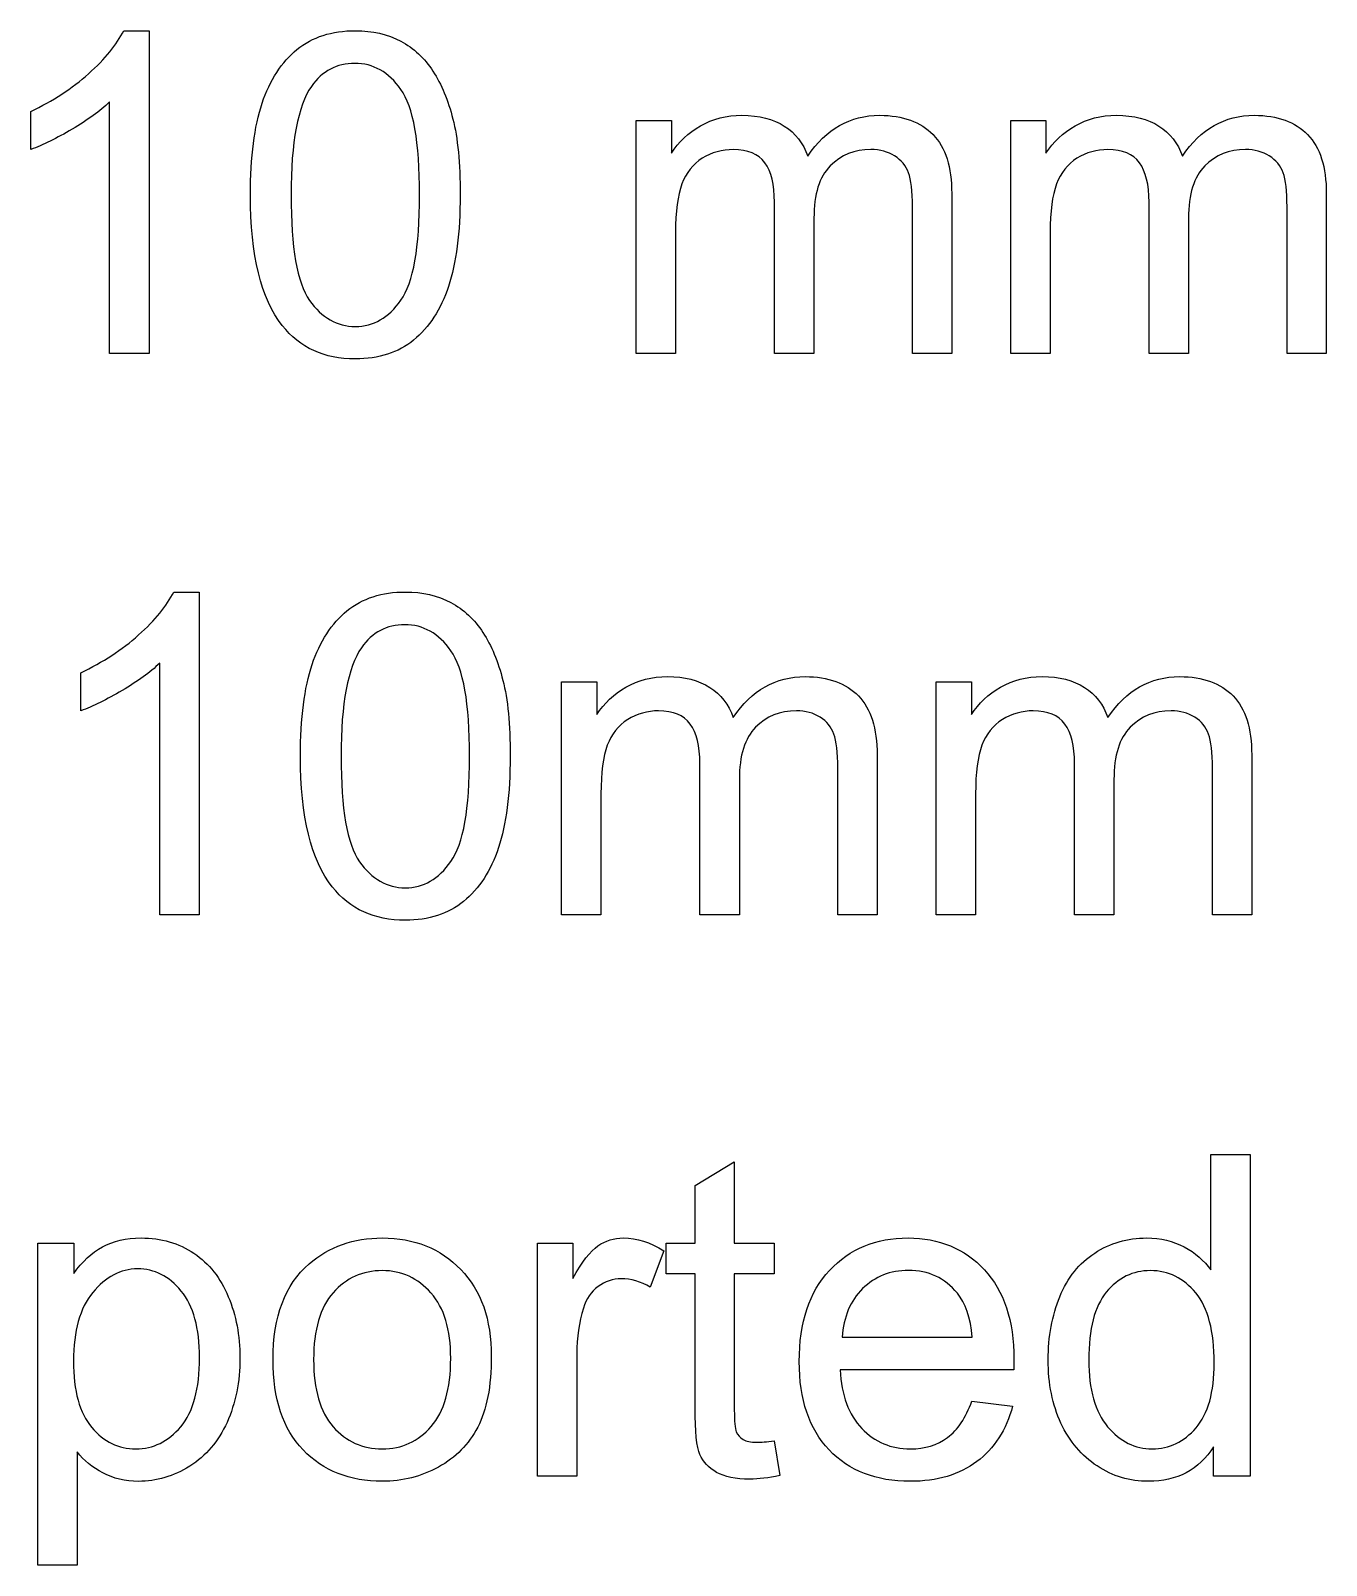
# Model space of a CAD drawing. Extents: x 33 to 401, y 28 to 278.
# Drawn here: x 183.94 to 196.15, y 28.4 to 42.87 of the extents above; entities that cross this region are included whole.
import ezdxf

# ---------------------------------------------------------------- set-up
doc = ezdxf.new("R2010")
doc.units = 0
doc.layers.add('Layer_1', color=7, linetype='CONTINUOUS')

msp = doc.modelspace()

# ---------------------------------------------------------------- linework, layer by layer
at = {"layer": 'Layer_1', "color": 7}
for p, q in [((184.8129, 42.868), (185.05268, 42.868)), ((185.05268, 42.868), (185.05268, 39.82529)), ((183.93647, 41.74765), (183.93647, 42.10732)), ((184.68061, 39.82529), (184.68061, 42.1962)), ((189.64155, 39.82529), (189.64155, 42.0205)), ((189.64155, 42.0205), (189.97434, 42.0205)), ((189.97434, 42.0205), (189.97434, 41.71251)), ((193.17208, 39.82529), (193.17208, 42.0205)), ((193.17208, 42.0205), (193.50488, 42.0205)), ((193.50488, 42.0205), (193.50488, 41.71251)), ((186.00764, 41.31979), (186.00766, 41.31977)), ((186.39007, 41.31977), (186.39007, 41.31977)), ((190.94587, 39.82523), (190.94587, 41.2515)), ((192.61604, 41.33215), (192.61604, 39.82527)), ((194.47639, 39.82523), (194.47639, 41.2515)), ((196.14658, 41.33215), (196.14658, 39.82527)), ((191.31794, 41.1006), (191.31794, 39.82523)), ((192.24604, 39.82527), (192.24604, 41.20813)), ((194.84846, 41.1006), (194.84846, 39.82523)), ((195.77657, 39.82527), (195.77657, 41.20813)), ((190.01362, 40.96416), (190.01362, 39.82521)), ((193.54415, 40.96416), (193.54415, 39.82521)), ((185.05268, 39.82529), (184.68061, 39.82529)), ((190.01362, 39.82521), (189.64155, 39.82529)), ((191.31794, 39.82523), (190.94587, 39.82523)), ((192.61604, 39.82527), (192.24604, 39.82527)), ((193.54415, 39.82521), (193.17208, 39.82529)), ((194.84846, 39.82523), (194.47639, 39.82523)), ((196.14658, 39.82527), (195.77657, 39.82527)), ((185.28419, 37.57633), (185.52397, 37.57633)), ((185.52397, 37.57633), (185.52397, 34.53362)), ((185.1519, 34.53362), (185.1519, 36.90454)), ((184.40776, 36.45598), (184.40776, 36.81565)), ((188.93875, 34.53362), (188.93875, 36.72884)), ((188.93875, 36.72884), (189.27154, 36.72884)), ((189.27154, 36.72884), (189.27154, 36.42084)), ((192.46928, 34.53362), (192.46928, 36.72884)), ((192.46928, 36.72884), (192.80208, 36.72884)), ((192.80208, 36.72884), (192.80208, 36.42084)), ((186.47893, 36.02812), (186.47895, 36.0281)), ((186.86135, 36.0281), (186.86135, 36.0281)), ((191.91324, 36.0405), (191.91324, 34.53361)), ((195.44378, 36.0405), (195.44378, 34.53361)), ((190.24307, 34.53357), (190.24307, 35.95984)), ((191.54324, 34.53361), (191.54324, 35.91647)), ((193.77359, 34.53357), (193.77359, 35.95984)), ((195.07377, 34.53361), (195.07377, 35.91647)), ((190.61514, 35.80894), (190.61514, 34.53357)), ((194.14566, 35.80894), (194.14566, 34.53357)), ((189.31082, 35.6725), (189.31082, 34.53355)), ((192.84135, 35.6725), (192.84135, 34.53355)), ((185.52397, 34.53362), (185.1519, 34.53362)), ((189.31082, 34.53355), (188.93875, 34.53362)), ((190.61514, 34.53357), (190.24307, 34.53357)), ((191.91324, 34.53361), (191.54324, 34.53361)), ((192.84135, 34.53355), (192.46928, 34.53362)), ((194.14566, 34.53357), (193.77359, 34.53357)), ((195.44378, 34.53361), (195.07377, 34.53361)), ((195.0593, 31.18504), (195.0593, 32.27231)), ((195.0593, 32.27231), (195.42931, 32.27231)), ((195.42931, 32.27231), (195.42931, 29.242)), ((190.19752, 31.9808), (190.56752, 32.20405)), ((190.56752, 32.20405), (190.56752, 31.43717)), ((190.19752, 31.43717), (190.19752, 31.9808)), ((184.00261, 28.40066), (184.00261, 31.43717)), ((184.00261, 31.43717), (184.34161, 31.43717)), ((184.34161, 31.43717), (184.34161, 31.15191)), ((188.71137, 29.24195), (188.71137, 31.43717)), ((188.71137, 31.43717), (189.04623, 31.43717)), ((189.04623, 31.43717), (189.04623, 31.10437)), ((189.92466, 31.14778), (189.92466, 31.43717)), ((189.92466, 31.43717), (190.19752, 31.43717)), ((190.56752, 31.43717), (190.94166, 31.43717)), ((190.94166, 31.43717), (190.94166, 31.14778)), ((189.90406, 31.36687), (189.77591, 31.02167)), ((190.19752, 31.14778), (189.92466, 31.14778)), ((190.19752, 29.88481), (190.19752, 31.14778)), ((190.94166, 31.14778), (190.56752, 31.14778)), ((190.56752, 31.14778), (190.56752, 29.86414)), ((191.58458, 30.5504), (192.81035, 30.5504)), ((191.58458, 30.5504), (191.58458, 30.5504)), ((189.08345, 30.39122), (189.08345, 29.24193)), ((184.33955, 30.32716), (184.33955, 30.32716)), ((186.22057, 30.33956), (186.22057, 30.33956)), ((186.60297, 30.33956), (186.60297, 30.33956)), ((193.20109, 30.24454), (191.56398, 30.24454)), ((193.90795, 30.33749), (193.90795, 30.33749)), ((192.80628, 29.94895), (192.80621, 29.94889)), ((192.80621, 29.94889), (193.19068, 29.90139)), ((190.94168, 29.5748), (190.94173, 29.57475)), ((190.94173, 29.57475), (190.99543, 29.24609)), ((195.08411, 29.24195), (195.08411, 29.51894)), ((184.37469, 29.46933), (184.37469, 28.40066)), ((189.08345, 29.24193), (188.71137, 29.24195)), ((195.42931, 29.242), (195.08411, 29.24195)), ((184.37469, 28.40066), (184.00261, 28.40066))]:
    msp.add_line(p, q, dxfattribs=at)
for points in [[(184.48217, 42.46285), (184.63789, 42.60203), (184.748133, 42.73708), (184.8129, 42.868)], [(186.44588, 42.69023), (186.591947, 42.808743), (186.775223, 42.868), (186.99571, 42.868)], [(186.99571, 42.868), (187.158323, 42.868), (187.30095, 42.834933), (187.42359, 42.7688)], [(186.11721, 42.1838), (186.19163, 42.402907), (186.301187, 42.571717), (186.44588, 42.69023)], [(187.42359, 42.7688), (187.546237, 42.704), (187.647523, 42.609603), (187.72745, 42.48561)], [(186.99158, 42.56), (186.8207, 42.56), (186.684273, 42.487653), (186.5823, 42.34296)], [(187.42566, 42.31402), (187.309907, 42.478007), (187.165213, 42.56), (186.99158, 42.56)], [(183.93647, 42.10732), (184.14455, 42.20516), (184.32645, 42.32367), (184.48217, 42.46285)], [(187.72745, 42.48561), (187.807377, 42.362963), (187.870077, 42.212757), (187.91555, 42.03499)], [(186.5823, 42.34296), (186.454147, 42.158307), (186.39007, 41.817243), (186.39007, 41.31977)], [(187.60136, 41.31977), (187.60136, 41.818617), (187.542793, 42.150033), (187.42566, 42.31402)], [(184.68061, 42.1962), (184.591037, 42.11076), (184.473213, 42.025323), (184.32714, 41.93989)], [(186.00766, 41.31977), (186.00766, 41.678057), (186.044177, 41.966067), (186.11721, 42.1838)], [(187.91555, 42.03499), (187.961017, 41.858603), (187.98375, 41.620203), (187.98375, 41.31979)], [(189.97434, 41.71251), (190.043247, 41.819997), (190.134887, 41.906123), (190.24926, 41.97089)], [(190.24926, 41.97089), (190.36364, 42.037023), (190.493867, 42.07009), (190.63994, 42.07009)], [(190.63994, 42.07009), (190.802547, 42.07009), (190.935527, 42.03633), (191.03888, 41.96881)], [(191.03888, 41.96881), (191.143613, 41.901283), (191.217337, 41.806887), (191.26005, 41.68562)], [(191.26005, 41.68562), (191.433683, 41.941933), (191.659683, 42.07009), (191.93805, 42.07009)], [(191.93805, 42.07009), (192.155777, 42.07009), (192.323207, 42.009457), (192.44034, 41.88819)], [(193.50488, 41.71251), (193.57378, 41.819997), (193.66542, 41.906123), (193.7798, 41.97089)], [(193.7798, 41.97089), (193.894173, 42.037023), (194.024397, 42.07009), (194.17047, 42.07009)], [(194.17047, 42.07009), (194.333077, 42.07009), (194.466057, 42.03633), (194.56941, 41.96881)], [(194.56941, 41.96881), (194.674143, 41.901283), (194.74787, 41.806887), (194.79059, 41.68562)], [(194.79059, 41.68562), (194.964223, 41.941933), (195.19022, 42.07009), (195.46858, 42.07009)], [(195.46858, 42.07009), (195.686313, 42.07009), (195.853747, 42.009457), (195.97088, 41.88819)], [(184.32714, 41.93989), (184.182447, 41.85445), (184.052223, 41.79037), (183.93647, 41.74765)], [(192.44034, 41.88819), (192.557473, 41.768303), (192.61604, 41.582957), (192.61604, 41.33215)], [(195.97088, 41.88819), (196.088013, 41.768303), (196.14658, 41.582957), (196.14658, 41.33215)], [(190.55721, 41.74759), (190.452483, 41.74759), (190.355333, 41.720023), (190.26576, 41.66489)], [(190.85487, 41.62357), (190.79427, 41.70625), (190.69505, 41.74759), (190.55721, 41.74759)], [(191.85538, 41.74759), (191.70104, 41.74759), (191.57288, 41.695913), (191.4709, 41.59256)], [(192.07862, 41.68769), (192.01522, 41.727623), (191.940807, 41.74759), (191.85538, 41.74759)], [(192.20884, 41.52852), (192.18544, 41.594653), (192.142033, 41.64771), (192.07862, 41.68769)], [(194.08774, 41.74759), (193.983007, 41.74759), (193.885853, 41.720023), (193.79628, 41.66489)], [(194.38539, 41.62357), (194.32479, 41.70625), (194.225573, 41.74759), (194.08774, 41.74759)], [(195.3859, 41.74759), (195.23156, 41.74759), (195.103403, 41.695913), (195.00143, 41.59256)], [(195.60914, 41.68769), (195.54574, 41.727623), (195.471327, 41.74759), (195.3859, 41.74759)], [(195.73937, 41.52852), (195.71597, 41.594653), (195.67256, 41.64771), (195.60914, 41.68769)], [(190.26576, 41.66489), (190.177567, 41.609757), (190.113487, 41.52914), (190.07352, 41.42304)], [(190.94587, 41.2515), (190.94587, 41.41686), (190.915537, 41.540883), (190.85487, 41.62357)], [(191.4709, 41.59256), (191.368927, 41.490587), (191.31794, 41.3266), (191.31794, 41.1006)], [(192.24604, 41.20813), (192.24604, 41.356957), (192.23364, 41.463753), (192.20884, 41.52852)], [(193.79628, 41.66489), (193.708087, 41.609757), (193.64401, 41.52914), (193.60405, 41.42304)], [(194.47639, 41.2515), (194.47639, 41.41686), (194.446057, 41.540883), (194.38539, 41.62357)], [(195.00143, 41.59256), (194.89945, 41.490587), (194.84846, 41.3266), (194.84846, 41.1006)], [(195.77657, 41.20813), (195.77657, 41.356957), (195.76417, 41.463753), (195.73937, 41.52852)], [(190.07352, 41.42304), (190.033587, 41.316933), (190.01362, 41.163973), (190.01362, 40.96416)], [(193.60405, 41.42304), (193.564117, 41.316933), (193.54415, 41.163973), (193.54415, 40.96416)], [(186.30736, 40.08782), (186.107547, 40.34), (186.00764, 40.750657), (186.00764, 41.31979)], [(186.39007, 41.31977), (186.39007, 40.822297), (186.447947, 40.490877), (186.5637, 40.32551)], [(187.42566, 40.32758), (187.542793, 40.492947), (187.60136, 40.823677), (187.60136, 41.31977)], [(187.98375, 41.31979), (187.98375, 40.964257), (187.94723, 40.676937), (187.87419, 40.45783)], [(187.87419, 40.45783), (187.801157, 40.240097), (187.691603, 40.071287), (187.54553, 39.9514)], [(186.5637, 40.32551), (186.680833, 40.161523), (186.824837, 40.07953), (186.99571, 40.07953)], [(186.99571, 40.07953), (187.16659, 40.07953), (187.309907, 40.162213), (187.42566, 40.32758)], [(186.99569, 39.77363), (186.70355, 39.77363), (186.474107, 39.87836), (186.30736, 40.08782)], [(187.54553, 39.9514), (187.400837, 39.832887), (187.217557, 39.77363), (186.99569, 39.77363)], [(184.95346, 37.17119), (185.10918, 37.31037), (185.219423, 37.445417), (185.28419, 37.57633)], [(186.91717, 37.39856), (187.063237, 37.517073), (187.246513, 37.57633), (187.467, 37.57633)], [(187.467, 37.57633), (187.629613, 37.57633), (187.77224, 37.543263), (187.89488, 37.47713)], [(187.89488, 37.47713), (188.017527, 37.412397), (188.118813, 37.318), (188.19874, 37.19394)], [(186.5885, 36.89213), (186.662913, 37.111237), (186.77247, 37.280047), (186.91717, 37.39856)], [(187.46287, 37.26834), (187.29199, 37.26834), (187.155563, 37.195993), (187.05359, 37.0513)], [(187.89695, 37.02236), (187.781197, 37.186347), (187.636503, 37.26834), (187.46287, 37.26834)], [(188.19874, 37.19394), (188.278667, 37.071293), (188.341367, 36.921087), (188.38684, 36.74332)], [(184.40776, 36.81565), (184.615847, 36.91349), (184.797747, 37.032003), (184.95346, 37.17119)], [(187.05359, 37.0513), (186.92543, 36.86664), (186.86135, 36.525573), (186.86135, 36.0281)], [(185.1519, 36.90454), (185.062327, 36.8191), (184.944503, 36.73366), (184.79843, 36.64822)], [(186.47895, 36.0281), (186.47895, 36.386393), (186.515467, 36.674403), (186.5885, 36.89213)], [(188.07265, 36.0281), (188.07265, 36.526953), (188.014083, 36.858373), (187.89695, 37.02236)], [(189.54646, 36.67923), (189.66084, 36.745363), (189.791067, 36.77843), (189.93714, 36.77843)], [(189.93714, 36.77843), (190.099747, 36.77843), (190.232727, 36.74467), (190.33608, 36.67715)], [(190.55725, 36.39396), (190.730883, 36.650273), (190.956883, 36.77843), (191.23525, 36.77843)], [(191.23525, 36.77843), (191.452977, 36.77843), (191.620407, 36.717797), (191.73754, 36.59653)], [(193.077, 36.67923), (193.191373, 36.745363), (193.321597, 36.77843), (193.46767, 36.77843)], [(193.46767, 36.77843), (193.630277, 36.77843), (193.763257, 36.74467), (193.86661, 36.67715)], [(194.08779, 36.39396), (194.261423, 36.650273), (194.48742, 36.77843), (194.76578, 36.77843)], [(194.76578, 36.77843), (194.983513, 36.77843), (195.150947, 36.717797), (195.26808, 36.59653)], [(184.79843, 36.64822), (184.653737, 36.56278), (184.523513, 36.4987), (184.40776, 36.45598)], [(188.38684, 36.74332), (188.432307, 36.566933), (188.45504, 36.328533), (188.45504, 36.02812)], [(189.27154, 36.42084), (189.340447, 36.528327), (189.432087, 36.614457), (189.54646, 36.67923)], [(190.33608, 36.67715), (190.440807, 36.609623), (190.51453, 36.515227), (190.55725, 36.39396)], [(192.80208, 36.42084), (192.87098, 36.528327), (192.96262, 36.614457), (193.077, 36.67923)], [(193.86661, 36.67715), (193.971343, 36.609623), (194.04507, 36.515227), (194.08779, 36.39396)], [(191.73754, 36.59653), (191.854673, 36.476643), (191.91324, 36.2913), (191.91324, 36.0405)], [(195.26808, 36.59653), (195.385213, 36.476643), (195.44378, 36.2913), (195.44378, 36.0405)], [(189.56296, 36.37323), (189.474767, 36.318097), (189.410687, 36.237483), (189.37072, 36.13139)], [(189.85441, 36.45593), (189.749683, 36.45593), (189.652533, 36.428363), (189.56296, 36.37323)], [(190.15207, 36.33191), (190.09147, 36.41459), (189.99225, 36.45593), (189.85441, 36.45593)], [(190.24307, 35.95984), (190.24307, 36.125207), (190.212737, 36.24923), (190.15207, 36.33191)], [(191.15258, 36.45593), (190.99824, 36.45593), (190.87008, 36.404253), (190.7681, 36.3009)], [(191.37582, 36.39603), (191.31242, 36.435963), (191.238007, 36.45593), (191.15258, 36.45593)], [(191.50604, 36.23687), (191.48264, 36.303003), (191.439233, 36.356057), (191.37582, 36.39603)], [(193.09348, 36.37323), (193.005287, 36.318097), (192.94121, 36.237483), (192.90125, 36.13139)], [(193.38494, 36.45593), (193.280207, 36.45593), (193.183053, 36.428363), (193.09348, 36.37323)], [(193.68259, 36.33191), (193.62199, 36.41459), (193.522773, 36.45593), (193.38494, 36.45593)], [(193.77359, 35.95984), (193.77359, 36.125207), (193.743257, 36.24923), (193.68259, 36.33191)], [(194.6831, 36.45593), (194.52876, 36.45593), (194.400603, 36.404253), (194.29863, 36.3009)], [(194.90634, 36.39603), (194.84294, 36.435963), (194.768527, 36.45593), (194.6831, 36.45593)], [(195.03657, 36.23687), (195.01317, 36.303003), (194.96976, 36.356057), (194.90634, 36.39603)], [(190.7681, 36.3009), (190.666127, 36.198927), (190.61514, 36.03494), (190.61514, 35.80894)], [(191.54324, 35.91647), (191.54324, 36.065297), (191.53084, 36.172097), (191.50604, 36.23687)], [(194.29863, 36.3009), (194.19665, 36.198927), (194.14566, 36.03494), (194.14566, 35.80894)], [(195.07377, 35.91647), (195.07377, 36.065297), (195.06137, 36.172097), (195.03657, 36.23687)], [(186.77865, 34.79616), (186.578837, 35.04834), (186.47893, 35.458993), (186.47893, 36.02812)], [(186.86135, 36.0281), (186.86135, 35.530633), (186.91923, 35.199217), (187.03499, 35.03385)], [(187.89695, 35.03592), (188.014083, 35.20128), (188.07265, 35.532007), (188.07265, 36.0281)], [(188.45504, 36.02812), (188.45504, 35.672587), (188.41852, 35.385267), (188.34548, 35.16616)], [(189.37072, 36.13139), (189.330787, 36.025277), (189.31082, 35.872313), (189.31082, 35.6725)], [(192.90125, 36.13139), (192.861317, 36.025277), (192.84135, 35.872313), (192.84135, 35.6725)], [(188.34548, 35.16616), (188.272447, 34.948427), (188.162893, 34.779617), (188.01682, 34.65973)], [(187.03499, 35.03385), (187.152123, 34.869863), (187.296127, 34.78787), (187.467, 34.78787)], [(187.467, 34.78787), (187.63788, 34.78787), (187.781197, 34.870553), (187.89695, 35.03592)], [(187.46698, 34.48196), (187.17484, 34.48196), (186.945397, 34.586693), (186.77865, 34.79616)], [(188.01682, 34.65973), (187.872127, 34.541217), (187.688847, 34.48196), (187.46698, 34.48196)], [(184.34161, 31.15191), (184.421537, 31.263537), (184.5118, 31.34691), (184.6124, 31.40203)], [(184.6124, 31.40203), (184.712993, 31.458497), (184.83495, 31.48673), (184.97827, 31.48673)], [(184.97827, 31.48673), (185.165683, 31.48673), (185.331047, 31.438497), (185.47436, 31.34203)], [(186.55956, 31.24287), (186.748353, 31.405477), (186.978487, 31.48678), (187.24996, 31.48678)], [(187.24996, 31.48678), (187.551753, 31.48678), (187.798423, 31.38756), (187.98997, 31.18912)], [(189.04623, 31.10437), (189.13167, 31.26009), (189.21022, 31.362753), (189.28188, 31.41236)], [(189.28188, 31.41236), (189.354913, 31.46196), (189.43484, 31.48676), (189.52166, 31.48676)], [(189.52166, 31.48676), (189.64706, 31.48676), (189.774527, 31.446797), (189.90406, 31.36687)], [(191.46469, 31.18089), (191.654863, 31.384843), (191.901533, 31.48682), (192.2047, 31.48682)], [(192.2047, 31.48682), (192.49822, 31.48682), (192.737997, 31.38691), (192.92403, 31.18709)], [(193.96376, 31.34415), (194.109833, 31.439237), (194.27313, 31.48678), (194.45365, 31.48678)], [(194.45365, 31.48678), (194.585943, 31.48678), (194.703767, 31.458547), (194.80712, 31.40208)], [(194.80712, 31.40208), (194.910473, 31.346947), (194.994533, 31.2746), (195.0593, 31.18504)], [(185.47436, 31.34203), (185.617673, 31.24557), (185.72585, 31.109147), (185.79889, 30.93276)], [(193.6351, 30.93281), (193.708133, 31.11195), (193.817687, 31.249063), (193.96376, 31.34415)], [(184.94313, 31.19532), (184.78465, 31.19532), (184.64409, 31.120907), (184.52145, 30.97208)], [(185.35447, 30.98655), (185.24009, 31.12573), (185.102977, 31.19532), (184.94313, 31.19532)], [(186.22057, 30.33956), (186.22057, 30.74608), (186.333567, 31.047183), (186.55956, 31.24287)], [(187.24996, 31.17879), (187.063927, 31.17879), (186.909587, 31.109197), (186.78694, 30.97001)], [(187.70885, 30.96795), (187.586203, 31.10851), (187.43324, 31.17879), (187.24996, 31.17879)], [(187.98997, 31.18912), (188.181517, 30.99206), (188.27729, 30.71921), (188.27729, 30.37057)], [(191.17944, 30.321), (191.17944, 30.690313), (191.274523, 30.976943), (191.46469, 31.18089)], [(192.20883, 31.18085), (192.037957, 31.18085), (191.893953, 31.123663), (191.77682, 31.00929)], [(192.66979, 30.96588), (192.551277, 31.109193), (192.397623, 31.18085), (192.20883, 31.18085)], [(192.92403, 31.18709), (193.11007, 30.987277), (193.20309, 30.70616), (193.20309, 30.34374)], [(194.48879, 31.17879), (194.32343, 31.17879), (194.18494, 31.111267), (194.07332, 30.97622)], [(194.91668, 30.96795), (194.80092, 31.10851), (194.65829, 31.17879), (194.48879, 31.17879)], [(184.52145, 30.97208), (184.400183, 30.824633), (184.33955, 30.60966), (184.33955, 30.32716)], [(185.5281, 30.35816), (185.5281, 30.637907), (185.470223, 30.84737), (185.35447, 30.98655)], [(186.78694, 30.97001), (186.664293, 30.83083), (186.60297, 30.62068), (186.60297, 30.33956)], [(187.89488, 30.35196), (187.89488, 30.623433), (187.83287, 30.828763), (187.70885, 30.96795)], [(189.28395, 31.02787), (189.21915, 30.979603), (189.172983, 30.91208), (189.14545, 30.8253)], [(189.50305, 31.10227), (189.42175, 31.10227), (189.348717, 31.07747), (189.28395, 31.02787)], [(189.77591, 31.02167), (189.684957, 31.075403), (189.594003, 31.10227), (189.50305, 31.10227)], [(191.77682, 31.00929), (191.66106, 30.89491), (191.59698, 30.741947), (191.58458, 30.5504)], [(192.81035, 30.5504), (192.793817, 30.73506), (192.746963, 30.873553), (192.66979, 30.96588)], [(194.07332, 30.97622), (193.963073, 30.841167), (193.90795, 30.628257), (193.90795, 30.33749)], [(195.09031, 30.30649), (195.09031, 30.606903), (195.032433, 30.82739), (194.91668, 30.96795)], [(185.79889, 30.93276), (185.871923, 30.757747), (185.90844, 30.56551), (185.90844, 30.35605)], [(189.14545, 30.8253), (189.104117, 30.693007), (189.08345, 30.548313), (189.08345, 30.39122)], [(193.52555, 30.33749), (193.52555, 30.556603), (193.562067, 30.755043), (193.6351, 30.93281)], [(184.33955, 30.32716), (184.33955, 30.04466), (184.396737, 29.835887), (184.51111, 29.70084)], [(185.35034, 29.70704), (185.468847, 29.8476), (185.5281, 30.06464), (185.5281, 30.35816)], [(185.90844, 30.35605), (185.90844, 30.13143), (185.86779, 29.928857), (185.78649, 29.74833)], [(186.50375, 29.48793), (186.314963, 29.68499), (186.22057, 29.968867), (186.22057, 30.33956)], [(186.60297, 30.33956), (186.60297, 30.05844), (186.664293, 29.8476), (186.78694, 29.70704)], [(187.71092, 29.70911), (187.83356, 29.84967), (187.89488, 30.063953), (187.89488, 30.35196)], [(188.27729, 30.37057), (188.27729, 30.08807), (188.23457, 29.865517), (188.14913, 29.70291)], [(191.46056, 29.48797), (191.273147, 29.68641), (191.17944, 29.964087), (191.17944, 30.321)], [(191.56398, 30.24454), (191.57778, 30.00338), (191.645993, 29.818723), (191.76862, 29.69057)], [(193.20309, 30.34374), (193.20309, 30.321673), (193.202423, 30.288607), (193.20109, 30.24454)], [(193.64544, 29.74011), (193.565513, 29.913743), (193.52555, 30.11287), (193.52555, 30.33749)], [(193.90795, 30.33749), (193.90795, 30.05637), (193.967207, 29.84622), (194.08572, 29.70704)], [(194.91874, 29.69671), (195.03312, 29.830377), (195.09031, 30.033637), (195.09031, 30.30649)], [(192.57684, 29.60582), (192.6733, 29.677473), (192.74978, 29.79185), (192.80628, 29.94895)], [(190.24302, 29.44453), (190.212687, 29.51481), (190.19752, 29.66157), (190.19752, 29.88481)], [(190.56752, 29.86414), (190.56752, 29.758027), (190.57372, 29.689813), (190.58612, 29.6595)], [(193.19068, 29.90139), (193.13008, 29.67677), (193.01777, 29.502447), (192.85375, 29.37842)], [(184.51111, 29.70084), (184.62549, 29.565793), (184.763983, 29.49827), (184.92659, 29.49827)], [(184.92659, 29.49827), (185.091957, 29.49827), (185.233207, 29.56786), (185.35034, 29.70704)], [(185.78649, 29.74833), (185.706563, 29.56919), (185.58943, 29.431387), (185.43509, 29.33492)], [(186.78694, 29.70704), (186.909587, 29.56786), (187.063927, 29.49827), (187.24996, 29.49827)], [(187.24996, 29.49827), (187.43462, 29.49827), (187.588273, 29.56855), (187.71092, 29.70911)], [(188.14913, 29.70291), (188.06507, 29.541677), (187.941737, 29.416273), (187.77913, 29.3267)], [(190.58612, 29.6595), (190.59992, 29.629167), (190.621287, 29.605067), (190.65022, 29.5872)], [(191.76862, 29.69057), (191.891267, 29.56241), (192.04423, 29.49833), (192.22751, 29.49833)], [(193.9865, 29.33704), (193.840427, 29.4335), (193.72674, 29.567857), (193.64544, 29.74011)], [(194.08572, 29.70704), (194.204233, 29.56786), (194.344103, 29.49827), (194.50533, 29.49827)], [(194.50533, 29.49827), (194.667937, 29.49827), (194.80574, 29.564417), (194.91874, 29.69671)], [(190.65022, 29.5872), (190.680553, 29.569267), (190.723273, 29.5603), (190.77838, 29.5603)], [(190.77838, 29.5603), (190.819713, 29.5603), (190.874147, 29.565133), (190.94168, 29.5748)], [(192.22751, 29.49833), (192.36393, 29.49833), (192.480373, 29.53416), (192.57684, 29.60582)], [(195.08411, 29.51894), (194.944923, 29.301207), (194.740283, 29.19234), (194.47019, 29.19234)], [(184.61653, 29.27089), (184.51869, 29.32329), (184.438077, 29.389437), (184.37469, 29.46933)], [(187.24996, 29.19234), (186.94266, 29.19234), (186.693923, 29.29087), (186.50375, 29.48793)], [(190.40012, 29.27709), (190.325707, 29.319823), (190.27334, 29.375637), (190.24302, 29.44453)], [(192.22537, 29.19238), (191.904283, 29.19238), (191.649347, 29.29091), (191.46056, 29.48797)], [(192.85375, 29.37842), (192.689763, 29.254393), (192.480303, 29.19238), (192.22537, 29.19238)], [(184.95139, 29.19229), (184.82737, 29.19229), (184.71575, 29.21849), (184.61653, 29.27089)], [(185.43509, 29.33492), (185.282123, 29.239833), (185.12089, 29.19229), (184.95139, 29.19229)], [(187.77913, 29.3267), (187.617897, 29.237127), (187.441507, 29.19234), (187.24996, 29.19234)], [(190.71431, 29.21299), (190.579263, 29.21299), (190.474533, 29.234357), (190.40012, 29.27709)], [(190.99543, 29.24609), (190.890697, 29.224023), (190.79699, 29.21299), (190.71431, 29.21299)], [(194.47019, 29.19234), (194.295177, 29.19234), (194.133947, 29.240573), (193.9865, 29.33704)]]:
    msp.add_open_spline(points, degree=3, dxfattribs=at)

doc.saveas('drawing.dxf')
